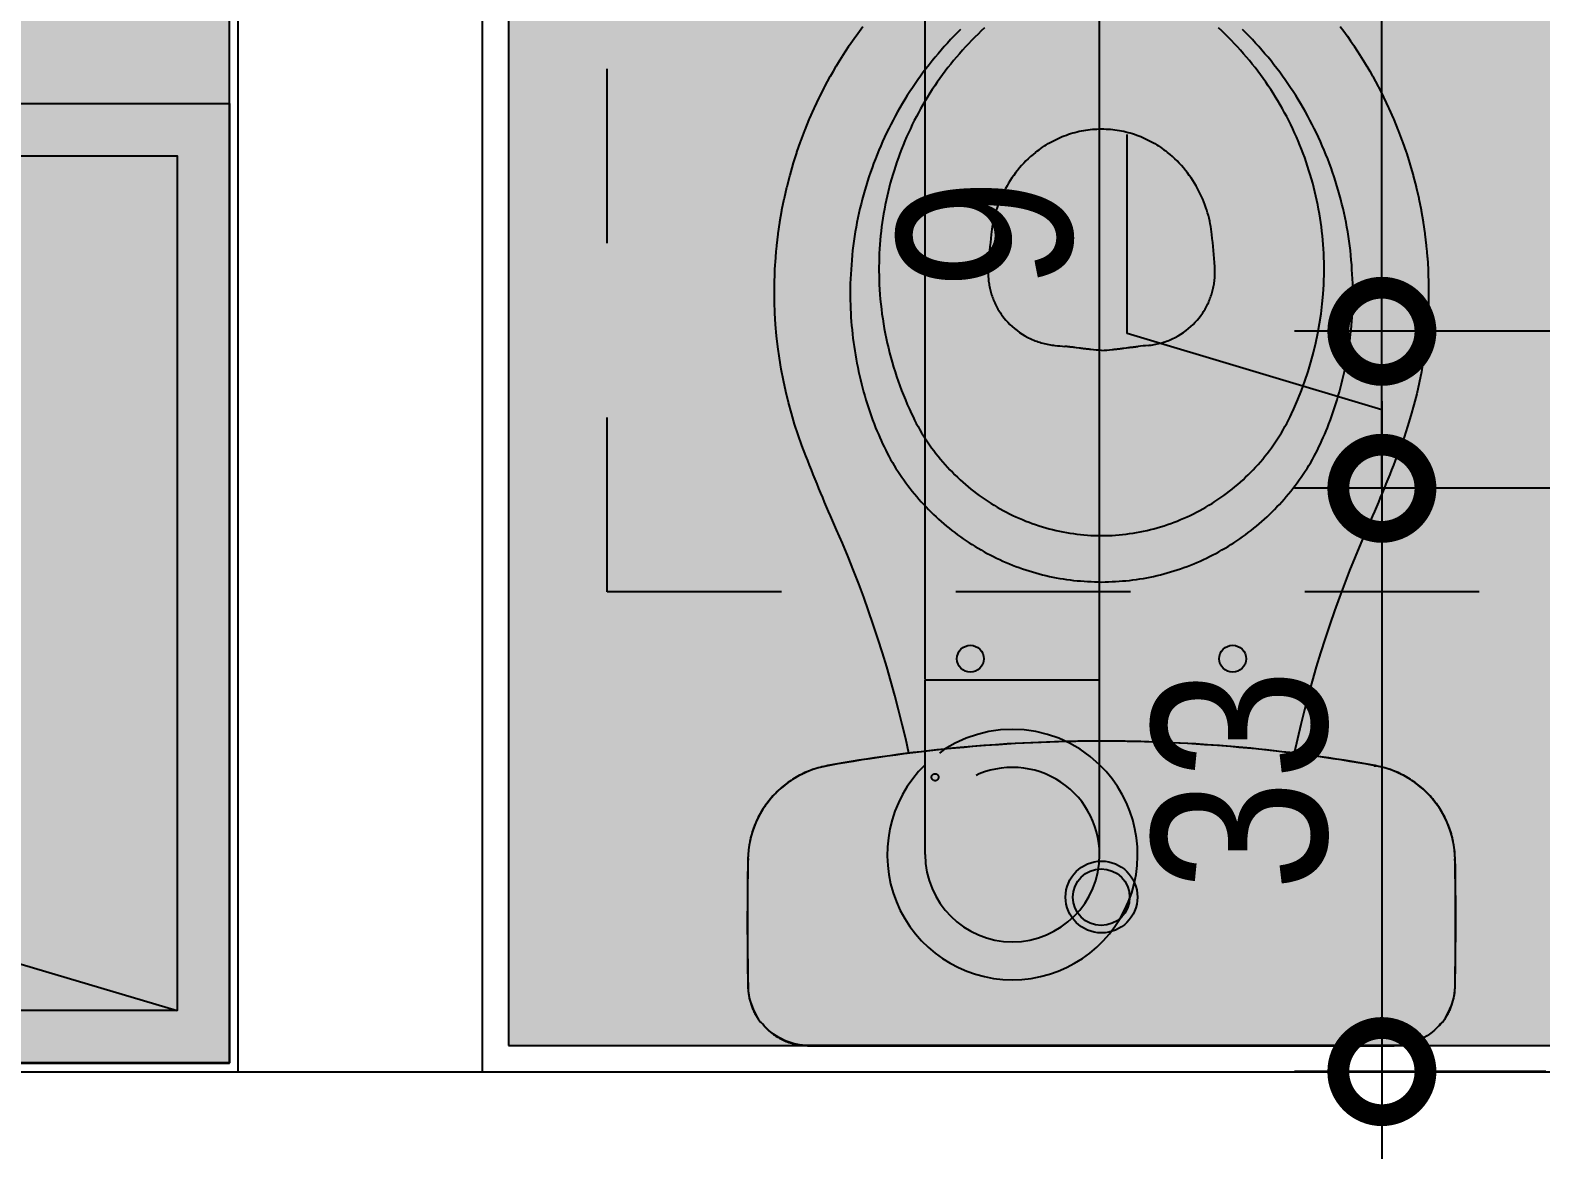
# Model space of a CAD drawing. Header units: metres. Extents: x -41 to 570, y -54 to 184.
# Drawn here: x -32.731 to -31.865, y 46.82 to 47.467 of the extents above; entities that cross this region are included whole.
import ezdxf
from ezdxf.xclip import XClip

# ---------------------------------------------------------------- set-up
doc = ezdxf.new("R2010")
doc.units = ezdxf.units.M
doc.header["$XCLIPFRAME"] = 0
for name, pattern in [('DASHEDX2', [1.5, 1, -0.5]), ('PUC$0$DASHEDX2', [1.5, 1, -0.5]), ('PUC$0$HIDDEN2', [0.1875, 0.125, -0.0625])]:
    doc.linetypes.add(name, pattern=pattern)
for name, color, linetype in [('1', 232, 'DASHEDX2'), ('ARQ-DIM', 2, 'Continuous'), ('PUC$0$ARQ-ALV ACAB', 4, 'Continuous'), ('PUC$0$ARQ-ALV OSSO', 5, 'Continuous'), ('PUC$0$ARQ-AUX', 7, 'Continuous'), ('PUC$0$ARQ-ENCH', 1, 'Continuous'), ('PUC$0$ARQ-HID', 7, 'Continuous'), ('PUC$0$ARQ-MOB', 7, 'Continuous'), ('PUC$0$ARQ-PRJ', 7, 'PUC$0$DASHEDX2')]:
    doc.layers.add(name, color=color, linetype=linetype)
doc.layers.add('PUC$0$ARQ-FORRO', color=9, linetype='Continuous', lineweight=5)
doc.styles.add('Adesa', font='ARIALN.TTF')
doc.dimstyles.new('ADESA 1-0050', dxfattribs={"dimtxt": 0.1, "dimasz": 0.1, "dimexe": 0.05, "dimexo": 0.05, "dimgap": 0.03, "dimtad": 1, "dimdec": 1, "dimlfac": 100, "dimzin": 12, "dimtxsty": 'Adesa', "dimblk": 'DOTSMALL', "dimcen": 1, "dimdle": 0.05, "dimclrd": 1, "dimclre": 1, "dimclrt": 256, "dimazin": 3, "dimtm": 1e-09, "dimtfac": 1, "dimtdec": 1, "dimtmove": 1, "dimatfit": 0, "dimldrblk": 'DOTSMALL', "dimfxl": 0.8, "dimtvp": 2, "dimtolj": 1, "dimtzin": 0, "dimarcsym": 0})

# ---------------------------------------------------------------- blocks, each defined once
blk = doc.blocks.new('PUC$0$ARQ-HID-BACIA CX')
blk.add_line((-0.00007, -0.175), (-0.00007, 0.175))
for points in [[(-0.01372, -0.19568), (-0.01423, -0.19605), (-0.01474, -0.19641), (-0.01526, -0.19677), (-0.01578, -0.19712), (-0.01631, -0.19746), (-0.01684, -0.19778), (-0.01739, -0.1981), (-0.01793, -0.19841), (-0.01849, -0.1987), (-0.01904, -0.19899), (-0.01961, -0.19927), (-0.02018, -0.19954), (-0.02075, -0.19979), (-0.02133, -0.20004), (-0.02191, -0.20027), (-0.02249, -0.2005), (-0.02308, -0.20072), (-0.02368, -0.20092), (-0.02427, -0.20111), (-0.02487, -0.2013), (-0.02548, -0.20147), (-0.02608, -0.20163), (-0.02669, -0.20178), (-0.02731, -0.20192), (-0.02792, -0.20205), (-0.02854, -0.20217), (-0.02916, -0.20227), (-0.02978, -0.20237), (-0.0304, -0.20246), (-0.03102, -0.20253), (-0.03165, -0.20259), (-0.03227, -0.20264), (-0.0329, -0.20268), (-0.03353, -0.2027), (-0.03415, -0.20273, -0.00878), (-0.10679, -0.20277), (-0.10794, -0.20271), (-0.10908, -0.20264), (-0.11022, -0.20256), (-0.11136, -0.20247), (-0.11249, -0.20236), (-0.11363, -0.20223), (-0.11476, -0.20207), (-0.11588, -0.20188), (-0.11701, -0.20166), (-0.11812, -0.20142), (-0.11924, -0.20116), (-0.12034, -0.20086), (-0.12144, -0.20055), (-0.12254, -0.20021), (-0.12362, -0.19986), (-0.1247, -0.19948), (-0.12577, -0.19908), (-0.12684, -0.19866), (-0.12789, -0.19822), (-0.12893, -0.19776), (-0.12997, -0.19727), (-0.13099, -0.19677), (-0.13201, -0.19624), (-0.13301, -0.19569), (-0.134, -0.19512), (-0.13498, -0.19453), (-0.13595, -0.19392), (-0.1369, -0.19329), (-0.13784, -0.19264), (-0.13877, -0.19197), (-0.13969, -0.19129), (-0.14058, -0.19058), (-0.14147, -0.18986), (-0.14234, -0.18912), (-0.14319, -0.18836), (-0.14403, -0.18758), (-0.14485, -0.18679), (-0.14566, -0.18598), (-0.14645, -0.18515), (-0.14722, -0.18431), (-0.14798, -0.18345), (-0.14872, -0.18257), (-0.14943, -0.18168), (-0.15013, -0.18078), (-0.15082, -0.17986), (-0.15148, -0.17893), (-0.15212, -0.17799), (-0.15275, -0.17703), (-0.15335, -0.17606), (-0.15393, -0.17508), (-0.1545, -0.17408), (-0.15504, -0.17308), (-0.15556, -0.17206), (-0.15607, -0.17103), (-0.15655, -0.17), (-0.15702, -0.16895), (-0.15746, -0.1679), (-0.15788, -0.16683), (-0.15827, -0.16576), (-0.15863, -0.16468), (-0.15897, -0.16359), (-0.15928, -0.16249), (-0.15957, -0.16138), (-0.15985, -0.16027), (-0.16011, -0.15916), (-0.16036, -0.15805), (-0.16061, -0.15693), (-0.16138, -0.15249), (-0.16215, -0.14805), (-0.1629, -0.1436), (-0.16363, -0.13915), (-0.16433, -0.1347), (-0.165, -0.13024), (-0.16565, -0.12578), (-0.16628, -0.12132), (-0.16689, -0.11685), (-0.16747, -0.11238), (-0.16803, -0.10791), (-0.16857, -0.10344), (-0.16909, -0.09896), (-0.16958, -0.09448), (-0.17005, -0.09), (-0.1705, -0.08551), (-0.17092, -0.08102), (-0.17132, -0.07653), (-0.1717, -0.07204), (-0.17206, -0.06755), (-0.17239, -0.06305), (-0.1727, -0.05856), (-0.17299, -0.05406), (-0.17325, -0.04956), (-0.17349, -0.04506), (-0.17371, -0.04055), (-0.17391, -0.03605), (-0.17408, -0.03155), (-0.17423, -0.02704), (-0.17436, -0.02254), (-0.17446, -0.01803), (-0.17453, -0.01352), (-0.17458, -0.00901), (-0.17462, -0.00451), (-0.17464, 0), (-0.17462, 0.00451), (-0.17458, 0.00901), (-0.17453, 0.01352), (-0.17446, 0.01803), (-0.17436, 0.02254), (-0.17423, 0.02704), (-0.17408, 0.03155), (-0.17391, 0.03605), (-0.17371, 0.04055), (-0.17349, 0.04506), (-0.17325, 0.04956), (-0.17299, 0.05406), (-0.1727, 0.05856), (-0.17239, 0.06305), (-0.17206, 0.06755), (-0.1717, 0.07204), (-0.17132, 0.07653), (-0.17092, 0.08102), (-0.1705, 0.08551), (-0.17005, 0.09), (-0.16958, 0.09448), (-0.16909, 0.09896), (-0.16857, 0.10344), (-0.16803, 0.10791), (-0.16747, 0.11238), (-0.16689, 0.11685), (-0.16628, 0.12132), (-0.16565, 0.12578), (-0.165, 0.13024), (-0.16433, 0.1347), (-0.16363, 0.13915), (-0.1629, 0.1436), (-0.16215, 0.14805), (-0.16138, 0.15249), (-0.16061, 0.15693), (-0.16036, 0.15805), (-0.16011, 0.15916), (-0.15985, 0.16027), (-0.15957, 0.16138), (-0.15928, 0.16249), (-0.15897, 0.16359), (-0.15863, 0.16468), (-0.15827, 0.16576), (-0.15788, 0.16683), (-0.15746, 0.1679), (-0.15702, 0.16895), (-0.15655, 0.17), (-0.15607, 0.17103), (-0.15556, 0.17206), (-0.15504, 0.17308), (-0.1545, 0.17408), (-0.15393, 0.17508), (-0.15335, 0.17606), (-0.15275, 0.17703), (-0.15212, 0.17799), (-0.15148, 0.17893), (-0.15082, 0.17986), (-0.15013, 0.18078), (-0.14943, 0.18168), (-0.14872, 0.18257), (-0.14798, 0.18345), (-0.14722, 0.18431), (-0.14645, 0.18515), (-0.14566, 0.18598), (-0.14485, 0.18679), (-0.14403, 0.18758), (-0.14319, 0.18836), (-0.14234, 0.18912), (-0.14147, 0.18986), (-0.14058, 0.19058), (-0.13969, 0.19129), (-0.13877, 0.19197), (-0.13784, 0.19264), (-0.1369, 0.19329), (-0.13595, 0.19392), (-0.13498, 0.19453), (-0.134, 0.19512), (-0.13301, 0.19569), (-0.13201, 0.19624), (-0.13099, 0.19677), (-0.12997, 0.19727), (-0.12893, 0.19776), (-0.12789, 0.19822), (-0.12684, 0.19866), (-0.12577, 0.19908), (-0.1247, 0.19948), (-0.12362, 0.19986), (-0.12254, 0.20021), (-0.12144, 0.20055), (-0.12034, 0.20086), (-0.11924, 0.20116), (-0.11812, 0.20142), (-0.11701, 0.20166), (-0.11588, 0.20188), (-0.11476, 0.20207), (-0.11363, 0.20223), (-0.11249, 0.20236), (-0.11136, 0.20247), (-0.11022, 0.20256), (-0.10908, 0.20264), (-0.10794, 0.20271), (-0.10679, 0.20277, -0.00878), (-0.03415, 0.20273), (-0.03353, 0.2027), (-0.0329, 0.20268), (-0.03227, 0.20264), (-0.03165, 0.20259), (-0.03102, 0.20253), (-0.0304, 0.20246), (-0.02978, 0.20237), (-0.02916, 0.20227), (-0.02854, 0.20217), (-0.02792, 0.20205), (-0.02731, 0.20192), (-0.02669, 0.20178), (-0.02608, 0.20163), (-0.02548, 0.20147), (-0.02487, 0.2013), (-0.02427, 0.20111), (-0.02368, 0.20092), (-0.02308, 0.20072), (-0.02249, 0.2005), (-0.02191, 0.20027), (-0.02133, 0.20004), (-0.02075, 0.19979), (-0.02018, 0.19954), (-0.01961, 0.19927), (-0.01904, 0.19899), (-0.01849, 0.1987), (-0.01793, 0.19841), (-0.01739, 0.1981), (-0.01684, 0.19778), (-0.01631, 0.19746), (-0.01578, 0.19712), (-0.01526, 0.19677), (-0.01474, 0.19641), (-0.01423, 0.19605), (-0.01372, 0.19568)], [(-0.01308, 0.195, 0.018828), (-0.0135, 0.19544)], [(-0.01328, -0.19509), (-0.01328, -0.1951), (-0.01328, -0.1951), (-0.01327, -0.19509), (-0.01324, -0.19506), (-0.01322, -0.19504), (-0.01316, -0.19498), (-0.01311, -0.19493), (-0.01299, -0.19482), (-0.01286, -0.1947), (-0.01279, -0.19463), (-0.01264, -0.19449), (-0.01247, -0.19434), (-0.01155, -0.19352, 0.212488), (-0.00007, -0.16772), (-0.00007, 0.16772, 0.212488), (-0.01155, 0.19352), (-0.01247, 0.19434), (-0.01264, 0.19449), (-0.01279, 0.19463), (-0.01286, 0.1947), (-0.01299, 0.19482), (-0.01311, 0.19493), (-0.01316, 0.19498), (-0.01322, 0.19504), (-0.01324, 0.19506), (-0.01327, 0.19509), (-0.01328, 0.1951), (-0.01328, 0.1951)], [(-0.01231, 0.1942, 0.002919), (-0.01155, 0.19353)], [(-0.16765, 0.1104), (-0.16776, 0.11042), (-0.17602, 0.11228), (-0.1842, 0.11422), (-0.19248, 0.1163), (-0.2008, 0.11849), (-0.20903, 0.12077), (-0.21715, 0.12313), (-0.22532, 0.12562), (-0.23351, 0.12822), (-0.24148, 0.13086), (-0.24931, 0.13356), (-0.25707, 0.13635), (-0.26479, 0.13922), (-0.27251, 0.14221), (-0.28026, 0.14532), (-0.28804, 0.14857), (-0.29584, 0.15194, 0.011149), (-0.33812, 0.16943), (-0.34416, 0.17175), (-0.35027, 0.17392), (-0.35642, 0.17593), (-0.36262, 0.17778), (-0.36886, 0.17948), (-0.37514, 0.18101), (-0.38146, 0.18239), (-0.38782, 0.1836), (-0.3942, 0.18465), (-0.40061, 0.18554), (-0.40704, 0.18627), (-0.4135, 0.18683), (-0.41997, 0.18723), (-0.42645, 0.18746), (-0.43294, 0.18753), (-0.43806, 0.18747), (-0.43843, 0.18746), (-0.44165, 0.18736), (-0.44488, 0.18723), (-0.44526, 0.18721), (-0.4517, 0.1868), (-0.45207, 0.18677), (-0.45528, 0.1865), (-0.4585, 0.18619), (-0.45888, 0.18615), (-0.46528, 0.1854), (-0.46566, 0.18535), (-0.47204, 0.18442), (-0.47243, 0.18436), (-0.47878, 0.18326), (-0.47915, 0.18319), (-0.48548, 0.18191), (-0.48586, 0.18183), (-0.49214, 0.18039), (-0.49251, 0.1803), (-0.49875, 0.17869), (-0.49913, 0.17858), (-0.50533, 0.1768), (-0.5057, 0.17669), (-0.51184, 0.17475), (-0.51221, 0.17462), (-0.5183, 0.17251), (-0.51866, 0.17238), (-0.5247, 0.1701), (-0.52506, 0.16996), (-0.53103, 0.16752), (-0.53138, 0.16737), (-0.5373, 0.16477), (-0.53764, 0.16461), (-0.54348, 0.16185), (-0.54381, 0.16169), (-0.54671, 0.16024), (-0.54959, 0.15876), (-0.54991, 0.15859), (-0.55561, 0.15552), (-0.55592, 0.15534), (-0.55874, 0.15374), (-0.56154, 0.15211), (-0.56185, 0.15192), (-0.56462, 0.15025), (-0.56738, 0.14854), (-0.56767, 0.14835), (-0.57041, 0.1466), (-0.57312, 0.14482), (-0.57341, 0.14462), (-0.5761, 0.1428), (-0.57876, 0.14094), (-0.57904, 0.14074), (-0.58168, 0.13884), (-0.58429, 0.13691)], [(-0.58429, -0.13691), (-0.58168, -0.13884), (-0.57904, -0.14074), (-0.57876, -0.14094), (-0.5761, -0.1428), (-0.57341, -0.14462), (-0.57312, -0.14482), (-0.57041, -0.1466), (-0.56767, -0.14835), (-0.56738, -0.14854), (-0.56462, -0.15025), (-0.56185, -0.15192), (-0.56154, -0.15211), (-0.55874, -0.15374), (-0.55592, -0.15534), (-0.55561, -0.15552), (-0.54991, -0.15859), (-0.54959, -0.15876), (-0.54671, -0.16024), (-0.54381, -0.16169), (-0.54348, -0.16185), (-0.53764, -0.16461), (-0.5373, -0.16477), (-0.53138, -0.16737), (-0.53103, -0.16752), (-0.52506, -0.16996), (-0.5247, -0.1701), (-0.51866, -0.17238), (-0.5183, -0.17251), (-0.51221, -0.17462), (-0.51184, -0.17475), (-0.5057, -0.17669), (-0.50533, -0.1768), (-0.49913, -0.17858), (-0.49875, -0.17869), (-0.49251, -0.1803), (-0.49214, -0.18039), (-0.48586, -0.18183), (-0.48548, -0.18191), (-0.47915, -0.18319), (-0.47878, -0.18326), (-0.47243, -0.18436), (-0.47204, -0.18442), (-0.46566, -0.18535), (-0.46528, -0.1854), (-0.45888, -0.18615), (-0.4585, -0.18619), (-0.45528, -0.1865), (-0.45207, -0.18677), (-0.4517, -0.1868), (-0.44526, -0.18721), (-0.44488, -0.18723), (-0.44165, -0.18736), (-0.43843, -0.18746), (-0.43806, -0.18747), (-0.43155, -0.18753), (-0.42506, -0.18742), (-0.41858, -0.18716), (-0.41211, -0.18672), (-0.40566, -0.18612), (-0.39923, -0.18536), (-0.39282, -0.18444), (-0.38645, -0.18335), (-0.3801, -0.18211), (-0.37379, -0.1807), (-0.36751, -0.17913), (-0.36128, -0.1774), (-0.35509, -0.17551), (-0.34895, -0.17347), (-0.34286, -0.17126), (-0.33812, -0.16942, 0.011149), (-0.29584, -0.15194), (-0.28804, -0.14857), (-0.28026, -0.14532), (-0.27251, -0.14221), (-0.26479, -0.13922), (-0.25707, -0.13635), (-0.24931, -0.13356), (-0.24148, -0.13086), (-0.23351, -0.12822), (-0.22532, -0.12562), (-0.21715, -0.12313), (-0.20903, -0.12077), (-0.2008, -0.11849), (-0.19248, -0.1163), (-0.1842, -0.11422), (-0.17602, -0.11228), (-0.16776, -0.11042), (-0.16765, -0.1104)], [(-0.5122, 0.03777), (-0.51097, 0.03926), (-0.50976, 0.04065), (-0.50852, 0.042), (-0.50724, 0.04331), (-0.50593, 0.04458), (-0.50459, 0.04581), (-0.50323, 0.047), (-0.50184, 0.04815), (-0.50042, 0.04926), (-0.49898, 0.05033), (-0.49753, 0.05135), (-0.49605, 0.05233), (-0.49455, 0.05328), (-0.49304, 0.05417), (-0.49152, 0.05503), (-0.48999, 0.05584), (-0.48844, 0.05661), (-0.48689, 0.05734), (-0.48534, 0.05802), (-0.48377, 0.05866), (-0.48221, 0.05926), (-0.48064, 0.05982), (-0.47908, 0.06034), (-0.47751, 0.06082), (-0.47595, 0.06126), (-0.47439, 0.06166), (-0.47283, 0.06202), (-0.47128, 0.06234), (-0.46974, 0.06262), (-0.4682, 0.06287), (-0.46667, 0.06309), (-0.46513, 0.06327, -0.008966), (-0.44664, 0.06489, -0.016113), (-0.44358, 0.06501), (-0.4426, 0.065), (-0.44175, 0.06498), (-0.44091, 0.06494), (-0.44008, 0.06488), (-0.43925, 0.06481), (-0.43843, 0.06472), (-0.43762, 0.06461), (-0.43681, 0.06449), (-0.43601, 0.06436), (-0.43521, 0.06421), (-0.43441, 0.06404), (-0.43363, 0.06386), (-0.43284, 0.06367), (-0.43207, 0.06346), (-0.43129, 0.06323), (-0.43052, 0.063), (-0.42976, 0.06274), (-0.429, 0.06247), (-0.42824, 0.06219), (-0.42749, 0.06189), (-0.42674, 0.06157), (-0.426, 0.06124), (-0.42525, 0.0609), (-0.42452, 0.06054), (-0.42378, 0.06016), (-0.42305, 0.05976), (-0.42232, 0.05935), (-0.42159, 0.05892), (-0.42087, 0.05847), (-0.42015, 0.058), (-0.41943, 0.05751), (-0.4187, 0.057), (-0.41736, 0.05598), (-0.41604, 0.0549), (-0.41475, 0.05374), (-0.4135, 0.05252), (-0.41228, 0.05123), (-0.41111, 0.04987), (-0.40999, 0.04845), (-0.40892, 0.04698), (-0.40791, 0.04545), (-0.40696, 0.04387), (-0.40608, 0.04225), (-0.40527, 0.04059), (-0.40489, 0.03975), (-0.40453, 0.0389), (-0.40419, 0.03804), (-0.40387, 0.03718), (-0.40357, 0.03631), (-0.40328, 0.03544), (-0.40302, 0.03457), (-0.40277, 0.0337), (-0.40254, 0.03282), (-0.40234, 0.03195), (-0.40215, 0.03107), (-0.40198, 0.0302), (-0.40183, 0.02933), (-0.4017, 0.02846), (-0.40159, 0.0276), (-0.40149, 0.02671, -0.000598), (-0.40092, 0.02094)], [(-0.39861, 0, 0.006359), (-0.39916, 0.00607), (-0.39919, 0.00636), (-0.39922, 0.00664), (-0.39928, 0.00718), (-0.39931, 0.00746), (-0.39934, 0.00773), (-0.39941, 0.00829), (-0.39944, 0.00857), (-0.3995, 0.00912), (-0.39954, 0.0094), (-0.3996, 0.00997), (-0.39964, 0.01025), (-0.39971, 0.01083), (-0.39982, 0.01169), (-0.39989, 0.01228), (-0.39997, 0.01288), (-0.40016, 0.01436), (-0.40028, 0.01536), (-0.40035, 0.01588), (-0.40041, 0.01639), (-0.40047, 0.01691), (-0.40053, 0.0174), (-0.40059, 0.01789), (-0.40065, 0.01839), (-0.4007, 0.01889), (-0.40076, 0.01939), (-0.40081, 0.0199), (-0.40087, 0.02042), (-0.40092, 0.02094)], [(-0.39861, 0, -0.006359), (-0.39916, -0.00607), (-0.39919, -0.00636), (-0.39922, -0.00664), (-0.39928, -0.00718), (-0.39931, -0.00746), (-0.39934, -0.00773), (-0.39941, -0.00829), (-0.39944, -0.00857), (-0.3995, -0.00912), (-0.39954, -0.0094), (-0.3996, -0.00997), (-0.39964, -0.01025), (-0.39971, -0.01083), (-0.39982, -0.01169), (-0.39989, -0.01228), (-0.39997, -0.01288), (-0.40016, -0.01436), (-0.40028, -0.01536), (-0.40035, -0.01588), (-0.40041, -0.01639), (-0.40047, -0.01691), (-0.40053, -0.0174), (-0.40059, -0.01789), (-0.40065, -0.01839), (-0.4007, -0.01889), (-0.40076, -0.01939), (-0.40081, -0.0199), (-0.40087, -0.02042), (-0.40092, -0.02094)], [(-0.40149, -0.02671, 0.000598), (-0.40092, -0.02094)], [(-0.40149, -0.02671), (-0.40159, -0.0276), (-0.4017, -0.02846), (-0.40183, -0.02933), (-0.40198, -0.0302), (-0.40215, -0.03107), (-0.40234, -0.03195), (-0.40254, -0.03282), (-0.40277, -0.0337), (-0.40302, -0.03457), (-0.40328, -0.03544), (-0.40357, -0.03631), (-0.40387, -0.03718), (-0.40419, -0.03804), (-0.40453, -0.0389), (-0.40489, -0.03975), (-0.40527, -0.04059), (-0.40608, -0.04225), (-0.40696, -0.04387), (-0.40791, -0.04545), (-0.40892, -0.04698), (-0.40999, -0.04845), (-0.41111, -0.04987), (-0.41228, -0.05123), (-0.4135, -0.05252), (-0.41475, -0.05374), (-0.41604, -0.0549), (-0.41736, -0.05598), (-0.4187, -0.057), (-0.41943, -0.05751), (-0.42015, -0.058), (-0.42087, -0.05847), (-0.42159, -0.05892), (-0.42232, -0.05935), (-0.42305, -0.05976), (-0.42378, -0.06016), (-0.42452, -0.06054), (-0.42525, -0.0609), (-0.426, -0.06124), (-0.42674, -0.06157), (-0.42749, -0.06189), (-0.42824, -0.06219), (-0.429, -0.06247), (-0.42976, -0.06274), (-0.43052, -0.063), (-0.43129, -0.06323), (-0.43207, -0.06346), (-0.43284, -0.06367), (-0.43363, -0.06386), (-0.43441, -0.06404), (-0.43521, -0.06421), (-0.43601, -0.06436), (-0.43681, -0.06449), (-0.43762, -0.06461), (-0.43843, -0.06472), (-0.43925, -0.06481), (-0.44008, -0.06488), (-0.44091, -0.06494), (-0.44175, -0.06498), (-0.4426, -0.065), (-0.44358, -0.06501, -0.016113), (-0.44664, -0.06489, -0.008966), (-0.46513, -0.06327), (-0.46667, -0.06309), (-0.4682, -0.06287), (-0.46974, -0.06262), (-0.47128, -0.06234), (-0.47283, -0.06202), (-0.47439, -0.06166), (-0.47595, -0.06126), (-0.47751, -0.06082), (-0.47908, -0.06034), (-0.48064, -0.05982), (-0.48221, -0.05926), (-0.48377, -0.05866), (-0.48534, -0.05802), (-0.48689, -0.05734), (-0.48844, -0.05661), (-0.48999, -0.05584), (-0.49152, -0.05503), (-0.49304, -0.05417), (-0.49455, -0.05328), (-0.49605, -0.05233), (-0.49753, -0.05135), (-0.49898, -0.05033), (-0.50042, -0.04926), (-0.50184, -0.04815), (-0.50323, -0.047), (-0.50459, -0.04581), (-0.50593, -0.04458), (-0.50724, -0.04331), (-0.50852, -0.042), (-0.50976, -0.04065), (-0.51097, -0.03926), (-0.5122, -0.03777)], [(-0.01361, -0.19549, 0.018828), (-0.01319, -0.19505)]]:
    blk.add_lwpolyline(points, format="xyb")
at = {"ltscale": 0.000466036}
blk.add_lwpolyline([(-0.01328, -0.1951), (-0.01334, -0.19517, -0.017665), (-0.01364, -0.19551, -0.039631), (-0.01377, -0.19562, -0.158216), (-0.03415, -0.20265, -0.008778), (-0.10679, -0.2027), (-0.10952, -0.20259), (-0.11224, -0.20234), (-0.11494, -0.20196), (-0.11763, -0.20144), (-0.12028, -0.2008), (-0.1229, -0.20002), (-0.12547, -0.19912), (-0.128, -0.19809), (-0.13048, -0.19694), (-0.13289, -0.19567), (-0.13524, -0.19428), (-0.13752, -0.19278), (-0.13972, -0.19116), (-0.14184, -0.18945), (-0.14388, -0.18763), (-0.14582, -0.18571), (-0.14766, -0.1837), (-0.14941, -0.1816), (-0.15105, -0.17942), (-0.15258, -0.17716), (-0.15399, -0.17483), (-0.1553, -0.17243), (-0.15648, -0.16997), (-0.15754, -0.16746), (-0.15848, -0.1649), (-0.15929, -0.1623), (-0.15997, -0.15966), (-0.16053, -0.15692, -0.044623), (-0.17457, 0, -0.044623), (-0.16053, 0.15692), (-0.15997, 0.15966), (-0.15929, 0.1623), (-0.15848, 0.1649), (-0.15754, 0.16746), (-0.15648, 0.16997), (-0.1553, 0.17243), (-0.15399, 0.17483), (-0.15258, 0.17716), (-0.15105, 0.17942), (-0.14941, 0.1816), (-0.14766, 0.1837), (-0.14582, 0.18571), (-0.14388, 0.18763), (-0.14184, 0.18945), (-0.13972, 0.19116), (-0.13752, 0.19278), (-0.13524, 0.19428), (-0.13289, 0.19567), (-0.13048, 0.19694), (-0.128, 0.19809), (-0.12547, 0.19912), (-0.1229, 0.20002), (-0.12028, 0.2008), (-0.11763, 0.20144), (-0.11494, 0.20196), (-0.11224, 0.20234), (-0.10952, 0.20259), (-0.10679, 0.2027, -0.008778), (-0.03416, 0.20265, -0.158216), (-0.01377, 0.19562, -0.039631), (-0.01364, 0.19551, -0.017665), (-0.01334, 0.19517), (-0.01328, 0.1951)], format="xyb", dxfattribs=at)
at = {"ltscale": 0.00311}
for points in [[(-0.10678, 0.20206), (-0.10679, 0.2027)], [(-0.10678, -0.20206), (-0.10679, -0.2027)]]:
    blk.add_lwpolyline(points, dxfattribs=at)
at = {"ltscale": 0.00156}
blk.add_lwpolyline([(-0.0131, 0.19508), (-0.01335, 0.19529)], dxfattribs=at)
for points in [[(-0.01328, 0.1951), (-0.01328, 0.19509)], [(-0.01147, 0.19363), (-0.01087, 0.19305), (-0.01027, 0.19247), (-0.00968, 0.19189), (-0.00911, 0.19128), (-0.00855, 0.19066), (-0.00801, 0.19003), (-0.00749, 0.18938), (-0.00698, 0.18872), (-0.00649, 0.18805), (-0.00601, 0.18737), (-0.00555, 0.18668), (-0.0051, 0.18597), (-0.00468, 0.18526), (-0.00427, 0.18453), (-0.00388, 0.1838), (-0.0035, 0.18305), (-0.00314, 0.1823), (-0.00281, 0.18154), (-0.00249, 0.18077), (-0.00218, 0.18), (-0.0019, 0.17921), (-0.00164, 0.17842), (-0.00139, 0.17763), (-0.00116, 0.17683), (-0.00096, 0.17602), (-0.00077, 0.17521), (-0.0006, 0.1744), (-0.00045, 0.17358), (-0.00032, 0.17275), (-0.00021, 0.17193), (-0.00012, 0.1711), (-0.00006, 0.17027), (-0.00002, 0.16944), (0.00001, 0.16861), (0.00003, 0.16778)], [(0, 0.16772), (0, -0.16772)], [(-0.58268, 0.0808), (-0.58078, 0.08273), (-0.57884, 0.08463), (-0.57687, 0.0865), (-0.57488, 0.08834), (-0.57286, 0.09016), (-0.57083, 0.09195), (-0.56876, 0.09372), (-0.56668, 0.09546), (-0.56458, 0.09717), (-0.56246, 0.09886), (-0.56031, 0.10052), (-0.55814, 0.10216), (-0.55596, 0.10377), (-0.55375, 0.10534), (-0.55152, 0.10689), (-0.54928, 0.10842), (-0.54701, 0.10991), (-0.54472, 0.11137), (-0.54242, 0.1128), (-0.5401, 0.11421), (-0.53775, 0.11558), (-0.5354, 0.11692), (-0.53302, 0.11824), (-0.53063, 0.11952), (-0.52822, 0.12077), (-0.5258, 0.122), (-0.52336, 0.12319), (-0.52091, 0.12435), (-0.51844, 0.12547), (-0.51596, 0.12657), (-0.51346, 0.12763), (-0.51095, 0.12867), (-0.50843, 0.12967), (-0.50589, 0.13064), (-0.50334, 0.13157), (-0.50078, 0.13247), (-0.49821, 0.13334), (-0.49563, 0.13418), (-0.49304, 0.13498), (-0.49043, 0.13575), (-0.48782, 0.13649), (-0.4852, 0.13719), (-0.48257, 0.13786), (-0.47993, 0.13849), (-0.47728, 0.1391), (-0.47463, 0.13967), (-0.47197, 0.14021), (-0.4693, 0.14071), (-0.46663, 0.14119), (-0.46395, 0.14162), (-0.46126, 0.14202), (-0.45857, 0.14238), (-0.45588, 0.1427), (-0.45318, 0.14297), (-0.45047, 0.14321), (-0.44777, 0.14341), (-0.44506, 0.14359), (-0.44235, 0.14375), (-0.43964, 0.14389), (-0.43693, 0.14403), (-0.43451, 0.14406), (-0.4321, 0.14408), (-0.42969, 0.14408), (-0.42728, 0.14405), (-0.42487, 0.14399), (-0.42246, 0.1439), (-0.42005, 0.14378), (-0.41764, 0.14364), (-0.41523, 0.14347), (-0.41283, 0.14327), (-0.41042, 0.14304), (-0.40803, 0.14279), (-0.40563, 0.14251), (-0.40324, 0.1422), (-0.40085, 0.14186), (-0.39846, 0.1415), (-0.39608, 0.14111), (-0.3937, 0.14069), (-0.39133, 0.14025), (-0.38897, 0.13978), (-0.38661, 0.13928), (-0.38425, 0.13876), (-0.3819, 0.13821), (-0.37956, 0.13763), (-0.37722, 0.13702), (-0.37489, 0.13639), (-0.37257, 0.13573), (-0.37026, 0.13505), (-0.36795, 0.13434), (-0.36565, 0.13361), (-0.36336, 0.13284), (-0.36109, 0.13205), (-0.35882, 0.13123), (-0.35656, 0.13038), (-0.3543, 0.12953), (-0.35246, 0.12874), (-0.35062, 0.12794), (-0.34878, 0.12713), (-0.34695, 0.12631), (-0.34512, 0.12547), (-0.34331, 0.12462), (-0.34151, 0.12374), (-0.33972, 0.12283), (-0.33794, 0.12189), (-0.33619, 0.12092), (-0.33445, 0.11992), (-0.33272, 0.11889), (-0.33102, 0.11783), (-0.32933, 0.11675), (-0.32765, 0.11564), (-0.32599, 0.11451), (-0.32435, 0.11335), (-0.32273, 0.11217), (-0.32112, 0.11097), (-0.31952, 0.10975), (-0.31795, 0.10851), (-0.31639, 0.10724), (-0.31485, 0.10595), (-0.31333, 0.10464), (-0.31183, 0.10331), (-0.31035, 0.10196), (-0.30888, 0.10058), (-0.30744, 0.09918), (-0.30602, 0.09777), (-0.30462, 0.09633), (-0.30324, 0.09487), (-0.30188, 0.09339), (-0.30055, 0.09189), (-0.29923, 0.09038), (-0.29794, 0.08884), (-0.29667, 0.08729), (-0.29542, 0.08572), (-0.29419, 0.08413), (-0.29299, 0.08252), (-0.29181, 0.08089), (-0.29065, 0.07925), (-0.28952, 0.07759), (-0.28841, 0.07592), (-0.28733, 0.07423), (-0.28627, 0.07252), (-0.28523, 0.0708), (-0.28423, 0.06907), (-0.28324, 0.06732), (-0.28228, 0.06555), (-0.28135, 0.06378), (-0.28044, 0.06199), (-0.27956, 0.06018), (-0.2787, 0.05837), (-0.27787, 0.05654), (-0.27707, 0.0547), (-0.27629, 0.05285), (-0.27554, 0.05098), (-0.27482, 0.04911), (-0.27413, 0.04723), (-0.27346, 0.04533), (-0.27282, 0.04343), (-0.27221, 0.04152), (-0.27163, 0.0396), (-0.27107, 0.03767), (-0.27054, 0.03573), (-0.27003, 0.03379), (-0.26955, 0.03184), (-0.2691, 0.02988), (-0.26868, 0.02792), (-0.26828, 0.02595), (-0.26792, 0.02398), (-0.26759, 0.02199), (-0.26729, 0.02001), (-0.26702, 0.01802), (-0.2668, 0.01603), (-0.2666, 0.01403), (-0.26644, 0.01203), (-0.2663, 0.01003), (-0.26619, 0.00802), (-0.26609, 0.00602), (-0.26601, 0.00401), (-0.26593, 0.00201), (-0.26586, 0), (-0.26593, -0.00201), (-0.26601, -0.00401), (-0.26609, -0.00602), (-0.26619, -0.00802), (-0.2663, -0.01003), (-0.26644, -0.01203), (-0.2666, -0.01403), (-0.2668, -0.01603), (-0.26702, -0.01802), (-0.26729, -0.02001), (-0.26759, -0.02199), (-0.26792, -0.02398), (-0.26828, -0.02595), (-0.26868, -0.02792), (-0.2691, -0.02988), (-0.26955, -0.03184), (-0.27003, -0.03379), (-0.27054, -0.03573), (-0.27107, -0.03767), (-0.27163, -0.0396), (-0.27221, -0.04152), (-0.27282, -0.04343), (-0.27346, -0.04533), (-0.27413, -0.04723), (-0.27482, -0.04911), (-0.27554, -0.05098), (-0.27629, -0.05285), (-0.27707, -0.0547), (-0.27787, -0.05654), (-0.2787, -0.05837), (-0.27956, -0.06018), (-0.28044, -0.06199), (-0.28135, -0.06378), (-0.28228, -0.06555), (-0.28324, -0.06732), (-0.28423, -0.06907), (-0.28523, -0.0708), (-0.28627, -0.07252), (-0.28733, -0.07423), (-0.28841, -0.07592), (-0.28952, -0.07759), (-0.29065, -0.07925), (-0.29181, -0.08089), (-0.29299, -0.08252), (-0.29419, -0.08413), (-0.29542, -0.08572), (-0.29667, -0.08729), (-0.29794, -0.08884), (-0.29923, -0.09038), (-0.30055, -0.09189), (-0.30188, -0.09339), (-0.30324, -0.09487), (-0.30462, -0.09633), (-0.30602, -0.09777), (-0.30744, -0.09918), (-0.30888, -0.10058), (-0.31035, -0.10196), (-0.31183, -0.10331), (-0.31333, -0.10464), (-0.31485, -0.10595), (-0.31639, -0.10724), (-0.31795, -0.10851), (-0.31952, -0.10975), (-0.32112, -0.11097), (-0.32273, -0.11217), (-0.32435, -0.11335), (-0.32599, -0.11451), (-0.32765, -0.11564), (-0.32933, -0.11675), (-0.33102, -0.11783), (-0.33272, -0.11889), (-0.33445, -0.11992), (-0.33619, -0.12092), (-0.33794, -0.12189), (-0.33972, -0.12283), (-0.34151, -0.12374), (-0.34331, -0.12462), (-0.34512, -0.12547), (-0.34695, -0.12631), (-0.34878, -0.12713), (-0.35062, -0.12794), (-0.35246, -0.12874), (-0.3543, -0.12953), (-0.35656, -0.13038), (-0.35882, -0.13123), (-0.36109, -0.13205), (-0.36336, -0.13284), (-0.36565, -0.13361), (-0.36795, -0.13434), (-0.37026, -0.13505), (-0.37257, -0.13573), (-0.37489, -0.13639), (-0.37722, -0.13702), (-0.37956, -0.13763), (-0.3819, -0.13821), (-0.38425, -0.13876), (-0.38661, -0.13928), (-0.38897, -0.13978), (-0.39133, -0.14025), (-0.3937, -0.14069), (-0.39608, -0.14111), (-0.39846, -0.1415), (-0.40085, -0.14186), (-0.40324, -0.1422), (-0.40563, -0.14251), (-0.40803, -0.14279), (-0.41042, -0.14304), (-0.41283, -0.14327), (-0.41523, -0.14347), (-0.41764, -0.14364), (-0.42005, -0.14378), (-0.42246, -0.1439), (-0.42487, -0.14399), (-0.42728, -0.14405), (-0.42969, -0.14408), (-0.4321, -0.14408), (-0.43451, -0.14406), (-0.43693, -0.14403), (-0.43964, -0.14389), (-0.44235, -0.14375), (-0.44506, -0.14359), (-0.44777, -0.14341), (-0.45047, -0.14321), (-0.45318, -0.14297), (-0.45588, -0.1427), (-0.45857, -0.14238), (-0.46126, -0.14202), (-0.46395, -0.14162), (-0.46663, -0.14119), (-0.4693, -0.14071), (-0.47197, -0.14021), (-0.47463, -0.13967), (-0.47728, -0.1391), (-0.47993, -0.13849), (-0.48257, -0.13786), (-0.4852, -0.13719), (-0.48782, -0.13649), (-0.49043, -0.13575), (-0.49304, -0.13498), (-0.49563, -0.13418), (-0.49821, -0.13334), (-0.50078, -0.13247), (-0.50334, -0.13157), (-0.50589, -0.13064), (-0.50843, -0.12967), (-0.51095, -0.12867), (-0.51346, -0.12763), (-0.51596, -0.12657), (-0.51844, -0.12547), (-0.52091, -0.12435), (-0.52336, -0.12319), (-0.5258, -0.122), (-0.52822, -0.12077), (-0.53063, -0.11952), (-0.53302, -0.11824), (-0.5354, -0.11692), (-0.53775, -0.11558), (-0.5401, -0.11421), (-0.54242, -0.1128), (-0.54472, -0.11137), (-0.54701, -0.10991), (-0.54928, -0.10842), (-0.55152, -0.10689), (-0.55375, -0.10534), (-0.55596, -0.10377), (-0.55814, -0.10216), (-0.56031, -0.10052), (-0.56246, -0.09886), (-0.56458, -0.09717), (-0.56668, -0.09546), (-0.56876, -0.09372), (-0.57083, -0.09195), (-0.57286, -0.09016), (-0.57488, -0.08834), (-0.57687, -0.0865), (-0.57884, -0.08463), (-0.58078, -0.08273), (-0.58268, -0.0808)], [(-0.58359, 0.06705), (-0.58182, 0.06894), (-0.58003, 0.07081), (-0.57821, 0.07265), (-0.57637, 0.07446), (-0.5745, 0.07625), (-0.57261, 0.07801), (-0.5707, 0.07975), (-0.56876, 0.08146), (-0.5668, 0.08314), (-0.56482, 0.0848), (-0.56282, 0.08642), (-0.56079, 0.08802), (-0.55875, 0.0896), (-0.55668, 0.09114), (-0.55459, 0.09265), (-0.55248, 0.09414), (-0.55035, 0.09559), (-0.5482, 0.09702), (-0.54604, 0.09841), (-0.54385, 0.09978), (-0.54165, 0.10112), (-0.53943, 0.10242), (-0.53719, 0.10369), (-0.53493, 0.10493), (-0.53266, 0.10615), (-0.53038, 0.10732), (-0.52808, 0.10847), (-0.52576, 0.10959), (-0.52343, 0.11067), (-0.52108, 0.11172), (-0.51872, 0.11274), (-0.51635, 0.11372), (-0.51397, 0.11467), (-0.51157, 0.11559), (-0.50917, 0.11648), (-0.50675, 0.11733), (-0.50432, 0.11815), (-0.50188, 0.11893), (-0.49943, 0.11968), (-0.49697, 0.1204), (-0.49451, 0.12109), (-0.49203, 0.12174), (-0.48955, 0.12235), (-0.48706, 0.12293), (-0.48456, 0.12348), (-0.48206, 0.12399), (-0.47955, 0.12447), (-0.47704, 0.12492), (-0.47452, 0.12533), (-0.472, 0.12571), (-0.46947, 0.12605), (-0.46694, 0.12636), (-0.46441, 0.12663), (-0.46187, 0.12687), (-0.45934, 0.12707), (-0.4568, 0.12725), (-0.45426, 0.12738), (-0.45172, 0.12749), (-0.44918, 0.12756), (-0.44664, 0.12759), (-0.44411, 0.12759), (-0.44157, 0.12756), (-0.43904, 0.12749), (-0.4365, 0.12739), (-0.43356, 0.12724), (-0.43075, 0.12704), (-0.42795, 0.12681), (-0.42515, 0.12654), (-0.42234, 0.12622), (-0.41954, 0.12586), (-0.41675, 0.12546), (-0.41396, 0.12502), (-0.41117, 0.12454), (-0.40838, 0.12402), (-0.40561, 0.12346), (-0.40283, 0.12285), (-0.40007, 0.12221), (-0.39731, 0.12152), (-0.39456, 0.1208), (-0.39182, 0.12003), (-0.38908, 0.11922), (-0.38636, 0.11838), (-0.38364, 0.11749), (-0.38094, 0.11656), (-0.37824, 0.1156), (-0.37556, 0.11459), (-0.37289, 0.11354), (-0.37023, 0.11246), (-0.36759, 0.11133), (-0.36496, 0.11017), (-0.36234, 0.10897), (-0.36048, 0.10807), (-0.35863, 0.10713), (-0.3568, 0.10617), (-0.35499, 0.10518), (-0.35319, 0.10416), (-0.35142, 0.10311), (-0.34966, 0.10203), (-0.34792, 0.10092), (-0.34621, 0.09978), (-0.34451, 0.09862), (-0.34284, 0.09743), (-0.34118, 0.09621), (-0.33955, 0.09496), (-0.33794, 0.09369), (-0.33635, 0.09239), (-0.33479, 0.09107), (-0.33324, 0.08972), (-0.33173, 0.08834), (-0.33023, 0.08694), (-0.32876, 0.08552), (-0.32732, 0.08408), (-0.32589, 0.08261), (-0.3245, 0.08112), (-0.32313, 0.0796), (-0.32179, 0.07807), (-0.32047, 0.07651), (-0.31918, 0.07493), (-0.31792, 0.07333), (-0.31668, 0.07172), (-0.31547, 0.07008), (-0.31429, 0.06842), (-0.31314, 0.06674), (-0.31201, 0.06505), (-0.31092, 0.06334), (-0.30985, 0.06161), (-0.30881, 0.05986), (-0.3078, 0.0581), (-0.30683, 0.05632), (-0.30588, 0.05453), (-0.30496, 0.05272), (-0.30407, 0.05089), (-0.30322, 0.04906), (-0.30239, 0.0472), (-0.3016, 0.04534), (-0.30083, 0.04346), (-0.3001, 0.04157), (-0.2994, 0.03967), (-0.29874, 0.03776), (-0.2981, 0.03583), (-0.2975, 0.0339), (-0.29693, 0.03196), (-0.2964, 0.03001), (-0.29589, 0.02805), (-0.29542, 0.02608), (-0.29499, 0.0241), (-0.29459, 0.02212), (-0.29422, 0.02013), (-0.29389, 0.01813), (-0.29359, 0.01613), (-0.29332, 0.01413), (-0.29309, 0.01212), (-0.2929, 0.0101), (-0.29274, 0.00808), (-0.29261, 0.00607), (-0.29252, 0.00404), (-0.29247, 0.00202), (-0.29245, 0), (-0.29247, -0.00202), (-0.29252, -0.00404), (-0.29261, -0.00607), (-0.29274, -0.00808), (-0.2929, -0.0101), (-0.29309, -0.01212), (-0.29332, -0.01413), (-0.29359, -0.01613), (-0.29389, -0.01813), (-0.29422, -0.02013), (-0.29459, -0.02212), (-0.29499, -0.0241), (-0.29542, -0.02608), (-0.29589, -0.02805), (-0.2964, -0.03001), (-0.29693, -0.03196), (-0.2975, -0.0339), (-0.2981, -0.03583), (-0.29874, -0.03776), (-0.2994, -0.03967), (-0.3001, -0.04157), (-0.30083, -0.04346), (-0.3016, -0.04534), (-0.30239, -0.0472), (-0.30322, -0.04906), (-0.30407, -0.05089), (-0.30496, -0.05272), (-0.30588, -0.05453), (-0.30683, -0.05632), (-0.3078, -0.0581), (-0.30881, -0.05986), (-0.30985, -0.06161), (-0.31092, -0.06334), (-0.31201, -0.06505), (-0.31314, -0.06674), (-0.31429, -0.06842), (-0.31547, -0.07008), (-0.31668, -0.07172), (-0.31792, -0.07333), (-0.31918, -0.07493), (-0.32047, -0.07651), (-0.32179, -0.07807), (-0.32313, -0.0796), (-0.3245, -0.08112), (-0.32589, -0.08261), (-0.32732, -0.08408), (-0.32876, -0.08552), (-0.33023, -0.08694), (-0.33173, -0.08834), (-0.33324, -0.08972), (-0.33479, -0.09107), (-0.33635, -0.09239), (-0.33794, -0.09369), (-0.33955, -0.09496), (-0.34118, -0.09621), (-0.34284, -0.09743), (-0.34451, -0.09862), (-0.34621, -0.09978), (-0.34792, -0.10092), (-0.34966, -0.10203), (-0.35142, -0.10311), (-0.35319, -0.10416), (-0.35499, -0.10518), (-0.3568, -0.10617), (-0.35863, -0.10713), (-0.36048, -0.10807), (-0.36234, -0.10897), (-0.36513, -0.11024), (-0.3704, -0.11253), (-0.37573, -0.11465), (-0.3811, -0.11662), (-0.38652, -0.11843), (-0.39198, -0.12008), (-0.39747, -0.12156), (-0.40299, -0.12289), (-0.40854, -0.12405), (-0.4141, -0.12505), (-0.41969, -0.12588), (-0.42529, -0.12655), (-0.43089, -0.12705), (-0.4365, -0.12739), (-0.43904, -0.12749), (-0.44157, -0.12756), (-0.44411, -0.12759), (-0.44664, -0.12759), (-0.44918, -0.12756), (-0.45172, -0.12749), (-0.45426, -0.12738), (-0.4568, -0.12725), (-0.45934, -0.12707), (-0.46187, -0.12687), (-0.46441, -0.12663), (-0.46694, -0.12636), (-0.46947, -0.12605), (-0.472, -0.12571), (-0.47452, -0.12533), (-0.47704, -0.12492), (-0.47955, -0.12447), (-0.48206, -0.12399), (-0.48456, -0.12348), (-0.48706, -0.12293), (-0.48955, -0.12235), (-0.49203, -0.12174), (-0.49451, -0.12109), (-0.49697, -0.1204), (-0.49943, -0.11968), (-0.50188, -0.11893), (-0.50432, -0.11815), (-0.50675, -0.11733), (-0.50917, -0.11648), (-0.51157, -0.11559), (-0.51397, -0.11467), (-0.51635, -0.11372), (-0.51872, -0.11274), (-0.52108, -0.11172), (-0.52343, -0.11067), (-0.52576, -0.10959), (-0.52808, -0.10847), (-0.53038, -0.10732), (-0.53266, -0.10615), (-0.53493, -0.10493), (-0.53719, -0.10369), (-0.53943, -0.10242), (-0.54165, -0.10112), (-0.54385, -0.09978), (-0.54604, -0.09841), (-0.5482, -0.09702), (-0.55035, -0.09559), (-0.55248, -0.09414), (-0.55459, -0.09265), (-0.55668, -0.09114), (-0.55875, -0.0896), (-0.56079, -0.08802), (-0.56282, -0.08642), (-0.56482, -0.0848), (-0.5668, -0.08314), (-0.56876, -0.08146), (-0.5707, -0.07975), (-0.57261, -0.07801), (-0.5745, -0.07625), (-0.57637, -0.07446), (-0.57821, -0.07265), (-0.58003, -0.07081), (-0.58182, -0.06894), (-0.58359, -0.06705)], [(-0.5122, 0.03778), (-0.51298, 0.03678), (-0.51373, 0.03579), (-0.51446, 0.03478), (-0.51517, 0.03375), (-0.51587, 0.0327), (-0.51654, 0.03164), (-0.5172, 0.03055), (-0.51784, 0.02946), (-0.51845, 0.02834), (-0.51905, 0.02721), (-0.51962, 0.02606), (-0.52017, 0.02491), (-0.52069, 0.02373), (-0.52119, 0.02255), (-0.52167, 0.02135), (-0.52211, 0.02015), (-0.52254, 0.01893), (-0.52293, 0.01771), (-0.5233, 0.01647), (-0.52365, 0.01523), (-0.52396, 0.01399), (-0.52425, 0.01274), (-0.52452, 0.01148), (-0.52475, 0.01022), (-0.52496, 0.00895), (-0.52514, 0.00769), (-0.52529, 0.00642), (-0.52541, 0.00515), (-0.52551, 0.00387), (-0.52558, 0.0026), (-0.52562, 0.00132), (-0.52564, 0), (-0.52562, -0.00132), (-0.52558, -0.0026), (-0.52551, -0.00387), (-0.52541, -0.00515), (-0.52529, -0.00642), (-0.52514, -0.00769), (-0.52496, -0.00895), (-0.52475, -0.01022), (-0.52452, -0.01148), (-0.52425, -0.01274), (-0.52396, -0.01399), (-0.52365, -0.01523), (-0.5233, -0.01647), (-0.52293, -0.01771), (-0.52254, -0.01893), (-0.52211, -0.02015), (-0.52167, -0.02135), (-0.52119, -0.02255), (-0.52069, -0.02373), (-0.52017, -0.02491), (-0.51962, -0.02606), (-0.51905, -0.02721), (-0.51845, -0.02834), (-0.51784, -0.02946), (-0.5172, -0.03055), (-0.51654, -0.03164), (-0.51587, -0.0327), (-0.51517, -0.03375), (-0.51446, -0.03478), (-0.51373, -0.03579), (-0.51298, -0.03678), (-0.5122, -0.03778)], [(-0.01146, -0.19362), (-0.01162, -0.19376), (-0.0117, -0.19383), (-0.01186, -0.19397), (-0.01234, -0.19439), (-0.01264, -0.19465), (-0.01284, -0.19483), (-0.0129, -0.19489), (-0.01296, -0.19494), (-0.01301, -0.19499), (-0.01305, -0.19503), (-0.0131, -0.19507)]]:
    blk.add_lwpolyline(points)
at = {"ltscale": 0.00179}
for points in [[(-0.00045, 0.16772), (-0.00008, 0.16772)], [(-0.00045, -0.16772), (-0.00008, -0.16772)]]:
    blk.add_lwpolyline(points, dxfattribs=at)
for points in [[(-0.21411, 0.07516, 1), (-0.22955, 0.07516, 1)], [(-0.06465, 0, 1), (-0.10584, 0, 1)], [(-0.06888, 0.00014, 1), (-0.10143, 0.00014, 1)], [(-0.21411, -0.07516, 1), (-0.22955, -0.07516, 1)]]:
    blk.add_lwpolyline(points, format="xyb", close=True)
at = {"ltscale": 0.0005513}
blk.add_lwpolyline([(-0.39861, 0), (-0.3985, 0)], dxfattribs=at)
at = {"ltscale": 0.003392}
blk.add_lwpolyline([(-0.15984, -0.15679), (-0.16053, -0.15692)], dxfattribs=at)
at = {"ltscale": 0.002755}
blk.add_lwpolyline([(-0.03417, -0.20208), (-0.03415, -0.20265)], dxfattribs=at)
blk = doc.blocks.new('PUC$0$planta tipo 5 puc')
at = {"layer": 'PUC$0$ARQ-FORRO'}
h = blk.add_hatch(color=256, dxfattribs=at)
h.dxf.hatch_style = 1
h.paths.add_polyline_path([(-29.08512, -3.11501), (-29.78106, -3.11501), (-29.78106, -2.68996), (-30.63668, -2.68996), (-30.63669, -1.03499), (-29.08512, -1.03499)])
at = {"layer": 'PUC$0$ARQ-ALV ACAB'}
for points in [[(-28.92512, -3.12501), (-28.92512, -1.02501), (-28.87512, -1.02501), (-28.87512, -0.87501), (-29.07512, -0.87499)], [(-29.08512, -1.03501), (-29.08512, -3.11501)]]:
    blk.add_lwpolyline(points, dxfattribs=at)
at = {"layer": 'PUC$0$ARQ-ALV ACAB', "elevation": 0}
for points in [[(-29.08512, -3.11501), (-29.78106, -3.11501)], [(-25.17662, -3.12501), (-28.92512, -3.12501)]]:
    blk.add_lwpolyline(points, dxfattribs=at)
at = {"layer": 'PUC$0$ARQ-ALV OSSO'}
for points in [[(-28.93012, -3.13001), (-28.93012, -1.02001), (-28.88012, -1.02001), (-28.88012, -0.88001), (-29.07012, -0.87999)], [(-29.07012, -1.02001), (-29.07012, -3.13001)]]:
    blk.add_lwpolyline(points, dxfattribs=at)
at = {"layer": 'PUC$0$ARQ-ALV OSSO', "elevation": 0}
blk.add_lwpolyline([(-25.17168, -3.13001), (-30.44168, -3.13001)], dxfattribs=at)
at = {"layer": 'PUC$0$ARQ-FORRO'}
blk.add_lwpolyline([(-29.08512, -3.11501), (-29.78106, -3.11501), (-29.78106, -2.68996), (-30.63668, -2.68996), (-30.63669, -1.03499), (-29.08512, -1.03499)], close=True, dxfattribs=at)
at = {"layer": 'PUC$0$ARQ-HID', "lineweight": -2, "rotation": 270}
blk.add_blockref('PUC$0$ARQ-HID-BACIA CX', (-29.42512, -3.11508, 0), dxfattribs=at)
blk = doc.blocks.new('*U3411')
at = {"flags": 128}
for points in [[(1.71, 0), (1.71, 0.55), (0, 0.55), (0, 0)], [(1.68, 0.03), (1.68, 0.52), (0.03, 0.52), (0.03, 0.03)]]:
    blk.add_lwpolyline(points, close=True, dxfattribs=at)
blk.add_lwpolyline([(1.68, 0.52), (0.03, 0.03)], dxfattribs=at)
blk = doc.blocks.new('PUC$0$layout pcd puc 5')
at = {"layer": 'PUC$0$ARQ-MOB', "xscale": -1, "rotation": 180}
blk.add_blockref('*U3411', (-3.74844, 5.71014, 0), dxfattribs=at)
blk = doc.blocks.new('PUC$0$pl forro pcd 5')
at = {"layer": 'PUC$0$ARQ-FORRO'}
h = blk.add_hatch(color=256, dxfattribs=at)
h.dxf.hatch_style = 1
h.paths.add_polyline_path([(5.64001, 4.48076), (1.89157, 4.48076), (1.89157, 2.38077), (5.80014, 2.3809), (5.80001, 3.88113), (5.63998, 3.88031)])
at = {"layer": 'PUC$0$ARQ-FORRO', "elevation": 0.00002}
blk.add_lwpolyline([(5.64001, 4.48076), (1.89157, 4.48076), (1.89157, 2.38077), (5.80014, 2.3809), (5.80001, 3.88113), (5.63998, 3.88031)], close=True, dxfattribs=at)
blk = doc.blocks.new('PUC$0$E3')
for p, q in [((302.21545, -376.06931), (302.31545, -376.06931)), ((302.31545, -376.16931), (302.31545, -376.06931)), ((302.21545, -376.16931), (302.31545, -376.16931))]:
    blk.add_line(p, q)
at = {"linetype": 'PUC$0$HIDDEN2', "ltscale": 0.1}
blk.add_circle((302.25981, -376.07496), 0.00202, dxfattribs=at)
for radius, start, end in [(0.07178, 44.15719, 315.84978), (0.05, 90, 270)]:
    blk.add_arc((302.21545, -376.11931), radius, start, end)
blk.add_arc((302.21545, -376.11931), 0.05, 270, 90, dxfattribs=at)
at = {"linetype": 'PUC$0$HIDDEN2', "ltscale": 0.2}
blk.add_arc((302.21545, -376.11931), 0.07178, 315.84978, 44.15719, dxfattribs=at)
blk = doc.blocks.new('PUC$0$A$Cc99f4df2')
at = {"layer": 'PUC$0$ARQ-PRJ', "ltscale": 50}
for p, q in [((-4.40749, 1.88039), (-4.4075, 0.18235, 0)), ((-4.30749, 1.87994), (-4.3075, 0.18235, 0))]:
    blk.add_line(p, q, dxfattribs=at)
at = {"layer": 'PUC$0$ARQ-PRJ', "ltscale": 0.5, "rotation": 269.9999999999999}
blk.add_blockref('PUC$0$E3', (371.76182, 304.19584), dxfattribs=at)
blk = doc.blocks.new('PUC')
at = {"layer": 'PUC$0$ARQ-AUX', "xscale": -1, "rotation": 180}
blk.add_blockref('PUC$0$planta tipo 5 puc', (61.54167, -49.99991, -0.00001), dxfattribs=at)
at = {"layer": 'PUC$0$ARQ-ENCH'}
blk.add_blockref('PUC$0$A$Cc99f4df2', (36.52512, -48.97478, -0.00001), dxfattribs=at)
at = {"layer": 'PUC$0$ARQ-FORRO'}
blk.add_blockref('PUC$0$pl forro pcd 5', (30.72498, -51.35569, -0.00003), dxfattribs=at)
at = {"layer": 'PUC$0$ARQ-MOB'}
blk.add_blockref('PUC$0$layout pcd puc 5', (36.36499, -52.58509, -0.00001), dxfattribs=at)
blk = doc.blocks.new('_DotSmall')
at = {"color": 0, "linetype": 'ByBlock', "const_width": 0.5}
blk.add_lwpolyline([(-0.0625, 0, 1), (0.0625, 0, 1)], format="xyb", close=True, dxfattribs=at)
blk = doc.blocks.new('*D170')
at = {"layer": 'ARQ-DIM', "color": 1, "lineweight": -2, "transparency": 16777216}
for p, q in [((-31.95582, 47.25442), (-31.95582, 46.81999)), ((-31.77174, 47.20442), (-32.00582, 47.20442)), ((-31.86174, 46.86999), (-32.00582, 46.86999))]:
    blk.add_line(p, q, dxfattribs=at)
at = {"layer": 'Defpoints', "color": 0, "transparency": 16777216}
for p in [(-31.72174, 47.20442), (-31.95582, 46.86999), (-31.81174, 46.86999)]:
    blk.add_point(p, dxfattribs=at)
at = {"layer": 'ARQ-DIM', "color": 1, "lineweight": -2, "transparency": 16777216, "xscale": 0.1, "yscale": 0.1, "zscale": 0.1}
for p, rotation in [((-31.95582, 47.20442), 90), ((-31.95582, 46.86999), 270)]:
    blk.add_blockref('_DotSmall', p, dxfattribs=dict(at, rotation=rotation))
at = {"layer": 'ARQ-DIM', "transparency": 16777216, "insert": (-32.03687, 47.0372), "char_height": 0.1, "attachment_point": 5, "rotation": 90, "style": 'Adesa'}
blk.add_mtext('\\A1;33', dxfattribs=at)
blk = doc.blocks.new('*D171')
at = {"layer": 'ARQ-DIM', "color": 1, "lineweight": -2, "transparency": 16777216}
for p, q in [((-32.10187, 47.29323), (-32.10187, 47.40719)), ((-31.95582, 47.29442), (-31.95582, 47.39442)), ((-31.95582, 47.24942), (-32.10187, 47.29323)), ((-31.77174, 47.29442), (-32.00582, 47.29442)), ((-31.95582, 47.20442), (-31.95582, 47.29442)), ((-31.95582, 47.20442), (-31.95582, 47.29442)), ((-31.77174, 47.20442), (-32.00582, 47.20442)), ((-31.95582, 47.20442), (-31.95582, 47.10442))]:
    blk.add_line(p, q, dxfattribs=at)
at = {"layer": 'Defpoints', "color": 0, "transparency": 16777216}
for p in [(-31.95582, 47.29442), (-31.72174, 47.29442), (-31.72174, 47.20442)]:
    blk.add_point(p, dxfattribs=at)
at = {"layer": 'ARQ-DIM', "color": 1, "lineweight": -2, "transparency": 16777216, "xscale": 0.1, "yscale": 0.1, "zscale": 0.1}
for p, rotation in [((-31.95582, 47.29442), 270), ((-31.95582, 47.20442), 90)]:
    blk.add_blockref('_DotSmall', p, dxfattribs=dict(at, rotation=rotation))
at = {"layer": 'ARQ-DIM', "transparency": 16777216, "insert": (-32.18293, 47.35021), "char_height": 0.1, "attachment_point": 5, "rotation": 90, "style": 'Adesa'}
blk.add_mtext('\\A1;9', dxfattribs=at)
blk = doc.blocks.new('*D172')
at = {"layer": 'ARQ-DIM', "color": 1, "lineweight": -2, "transparency": 16777216}
for p, q in [((-31.95582, 47.24442), (-31.95582, 49.03001)), ((-31.77174, 48.98001), (-32.00582, 48.98001)), ((-31.77174, 47.29442), (-32.00582, 47.29442))]:
    blk.add_line(p, q, dxfattribs=at)
at = {"layer": 'Defpoints', "color": 0, "transparency": 16777216}
for p in [(-31.95582, 48.98001), (-31.72174, 48.98001, 0), (-31.72174, 47.29442)]:
    blk.add_point(p, dxfattribs=at)
at = {"layer": 'ARQ-DIM', "color": 1, "lineweight": -2, "transparency": 16777216, "xscale": 0.1, "yscale": 0.1, "zscale": 0.1}
for p, rotation in [((-31.95582, 48.98001), 90), ((-31.95582, 47.29442), 270)]:
    blk.add_blockref('_DotSmall', p, dxfattribs=dict(at, rotation=rotation))
at = {"layer": 'ARQ-DIM', "transparency": 16777216, "insert": (-32.03687, 48.13721), "char_height": 0.1, "attachment_point": 5, "rotation": 90, "style": 'Adesa'}
blk.add_mtext('\\A1;169', dxfattribs=at)
blk = doc.blocks.new('est-lo-08-6sa-r00')
at = {"layer": '1'}
for points in [[(-2880.053853, -1511.402156), (-3078.606125, -1035.674012)], [(-2760.095475, -1461.335727), (-2880.053853, -1511.402156)]]:
    blk.add_lwpolyline(points, dxfattribs=at)

msp = doc.modelspace()

# ---------------------------------------------------------------- block references
at = {"linetype": 'Continuous'}
ref = msp.add_blockref('est-lo-08-6sa-r00', (0, 50), dxfattribs=dict(at, xscale=0.01, yscale=0.01, zscale=0.01, rotation=337.346050855639))
XClip(ref).set_block_clipping_path([(-3617.8293247107, -1968.6238684088), (2309.2219967837, 505.1199023612), (1831.3677091607, 1650.0512895176), (-4095.6836123336, -823.6924812524)])
at = {"rotation": 180}
msp.add_blockref('PUC', (0, 0), dxfattribs=at)

# ---------------------------------------------------------------- dimensions: what is measured, and where the dimension line sits
at = {"layer": 'ARQ-DIM'}
for base, p1, p2, picture, middle in [((-31.95582, 48.98001), (-31.72174, 47.29442), (-31.72174, 48.98001, 0), '*D172', (-32.03687, 48.13721)), ((-31.95582, 46.86999), (-31.72174, 47.20442), (-31.81174, 46.86999), '*D170', (-32.03687, 47.0372))]:
    dim = msp.add_linear_dim(base=base, p1=p1, p2=p2, angle=90, dimstyle='ADESA 1-0050', override={"dimdec": 0}, dxfattribs=at)
    dim.commit()
    dim.dimension.update_dxf_attribs({"geometry": picture, "text_midpoint": middle})
dim = msp.add_linear_dim(base=(-31.95582, 47.29442), p1=(-31.72174, 47.20442), p2=(-31.72174, 47.29442), angle=90, dimstyle='ADESA 1-0050', dxfattribs=at)
dim.commit()
dim.dimension.update_dxf_attribs({"geometry": '*D171', "text_midpoint": (-32.18293, 47.32323)})

doc.saveas('drawing.dxf')
